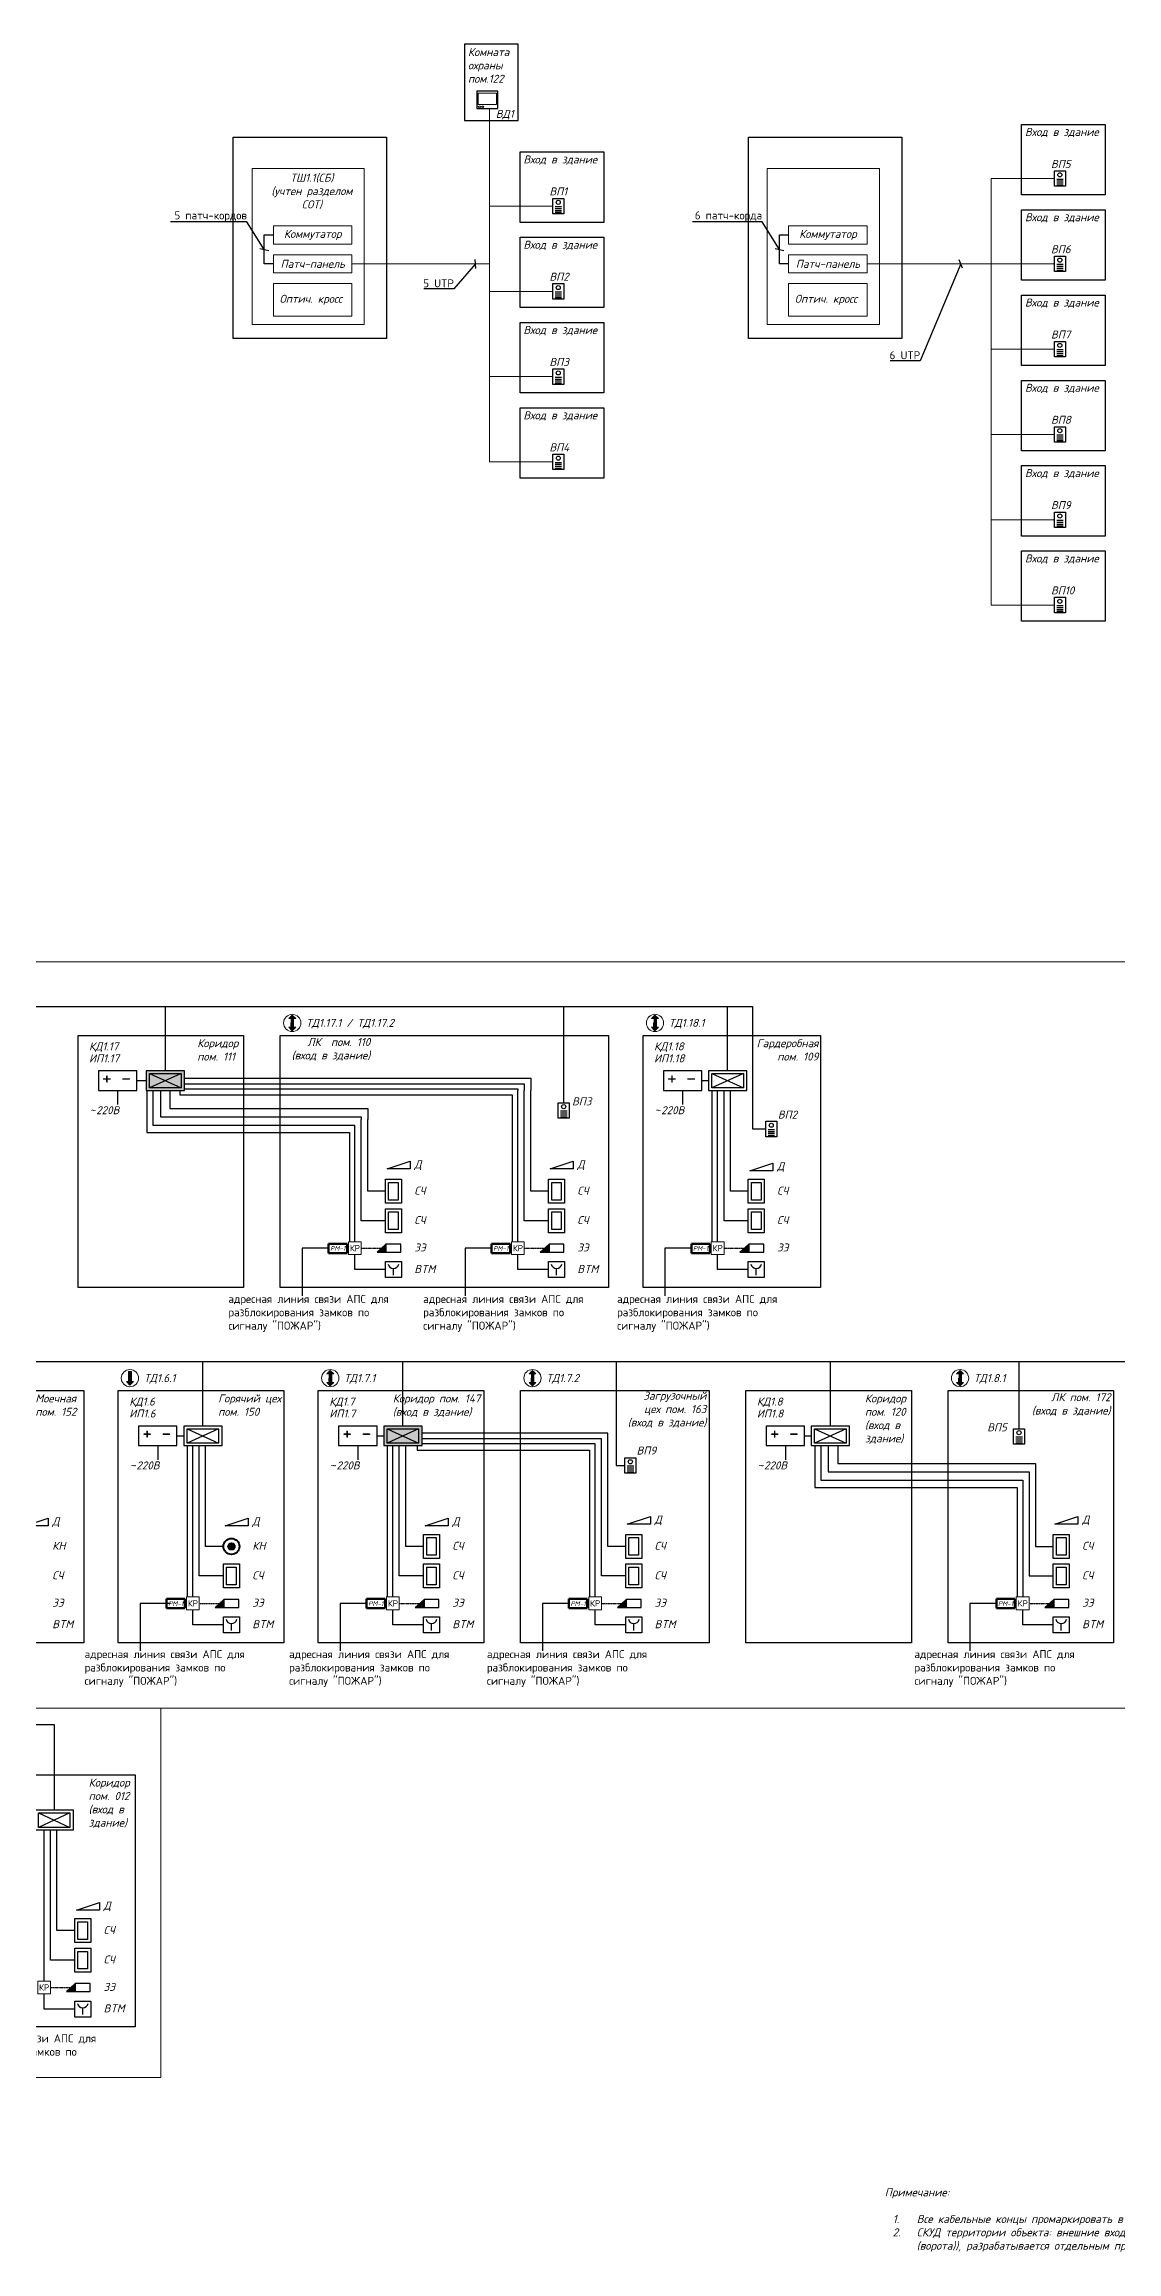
# Model space of a CAD drawing. Header units: millimetres. Extents: x -227263 to 66247, y -328592 to 378394.
# Drawn here: x -162712 to -129189, y -328372 to -259407 of the extents above; entities that cross this region are included whole.
import ezdxf
from ezdxf import colors
from ezdxf.entities.mleader import LeaderData, LeaderLine
from ezdxf.enums import TextEntityAlignment as Align
from ezdxf.math import Vec2, Vec3

# ---------------------------------------------------------------- set-up
doc = ezdxf.new("R2010")
doc.units = ezdxf.units.MM
doc.header["$LTSCALE"] = 0.5
doc.set_wipeout_variables(frame=1)
doc.linetypes.add('DASHED2', pattern=[9.525, 6.35, -3.175])
doc.layers.get('0').update_dxf_attribs({"lineweight": 18})
for name, color, linetype, lineweight in [('002_СКУД', 7, 'Continuous', 40), ('1-ПС RS-485', 6, 'Continuous', 30), ('_0', 7, 'Continuous', 18), ('_СС_ТФ', 174, 'Continuous', 30), ('АО Блоки управления', 1, 'Continuous', 50), ('АПС извещ', 1, 'Continuous', 30), ('СС_СКУД_кабель', 7, 'Continuous', 30), ('СС_СКУД_оборудование', 7, 'Continuous', 25), ('Текст', 2, 'Continuous', 0), ('Часофикация', 250, 'Continuous', 20)]:
    doc.layers.add(name, color=color, linetype=linetype, lineweight=lineweight)
for name, color, linetype in [('003_ОС', 170, 'Continuous'), ('1', 7, 'Continuous'), ('Датчики охр.', 5, 'Continuous')]:
    doc.layers.add(name, color=color, linetype=linetype)
doc.styles.add('DEN', font='', dxfattribs={"height": 300})
doc.styles.add('ICOCPEUR', font='')
doc.styles.add('ISOCPEUR', font='isocpeui.ttf', dxfattribs={"height": 2.5})
doc.styles.get('DEN').set_extended_font_data('ISOCPEUR')
doc.styles.get('ICOCPEUR').set_extended_font_data('ISOCPEUR')

# ---------------------------------------------------------------- blocks, each defined once
blk = doc.blocks.new('*U275')
at = {"layer": '_СС_ТФ', "color": 3, "lineweight": 30}
for p, q in [((-102, -14), (101, -14)), ((-102, -74), (101, -74)), ((-102, -136), (101, -136)), ((-102, -194), (101, -194))]:
    blk.add_line(p, q, dxfattribs=at)
blk.add_lwpolyline([(-171, 241), (171, 241), (171, -241), (-171, -241)], close=True, dxfattribs=at)
blk.add_circle((-3, 117), 64.3, dxfattribs=at)
blk = doc.blocks.new('_Oblique')
at = {"color": 0, "linetype": 'ByBlock', "lineweight": -2}
blk.add_line((-0.5, -0.5), (0.5, 0.5), dxfattribs=at)
blk = doc.blocks.new('A$C250d0772')
at = {"color": 3}
for p, q in [((0, 549), (659, 549)), ((0, 0), (0, 549)), ((659, 0), (0, 0)), ((659, 549), (659, 0))]:
    blk.add_line(p, q, dxfattribs=at)
at = {"color": 3, "lineweight": 15}
for p, q in [((549, 78), (586, 78)), ((549, 23), (586, 23))]:
    blk.add_line(p, q, dxfattribs=at)
blk.add_lwpolyline([(42, 480), (617, 480), (617, 127), (42, 127)], close=True, dxfattribs=at)
blk.add_circle((472, 51), 29.3, dxfattribs=at)
for centre, start, end in [((549, 51), 90, 270), ((586, 51), 270, 90)]:
    blk.add_arc(centre, 27.5, start, end, dxfattribs=at)
blk = doc.blocks.new('A$C5594c400')
at = {"layer": '002_СКУД', "color": 7, "lineweight": 30}
blk.add_lwpolyline([(0, 0), (720, 240), (720, 0), (0, 0)], dxfattribs=at)
blk = doc.blocks.new('A$C9ab982bb')
at = {"layer": 'АПС извещ', "color": 1, "lineweight": 30, "ltscale": 100}
blk.add_lwpolyline([(320, 0), (320, 631), (0, 631), (0, 0)], close=True, dxfattribs=at)
at = {"layer": '1', "color": 7, "lineweight": 20, "style": 'DEN'}
blk.add_text('+ -', height=240, rotation=270, dxfattribs=at).set_placement((92, 573))
blk = doc.blocks.new('A$Cff5e0414')
at = {"color": 0, "linetype": 'Continuous', "lineweight": -2}
blk.add_wipeout([(0, 400), (400, 400), (400, 0), (0, 0)], dxfattribs=at).dxf.layer = '002_СКУД'
at = {"layer": '002_СКУД', "color": 0, "linetype": 'Continuous', "lineweight": -2}
blk.add_lwpolyline([(0, 400), (400, 400), (400, 0), (0, 0)], close=True, dxfattribs=at)
blk.add_lwpolyline([(200, 60), (200, 230)], dxfattribs=at)
blk.add_arc((200, 367), 137, 191.269, 348.731, dxfattribs=at)
blk = doc.blocks.new('A$C02b998a6')
at = {"color": 0, "linetype": 'Continuous', "lineweight": 15}
blk.add_wipeout([(0, 400), (400, 400), (400, 0), (0, 0)], dxfattribs=at).dxf.layer = '002_СКУД'
at = {"layer": '002_СКУД', "color": 0, "linetype": 'Continuous', "lineweight": 15}
blk.add_lwpolyline([(0, 0), (400, 0), (400, 400), (0, 400)], close=True, dxfattribs=at)
at = {"layer": '002_СКУД', "color": 0, "linetype": 'Continuous', "lineweight": 15, "style": 'DEN'}
blk.add_text('КР', height=200, dxfattribs=at).set_placement((200, 200), align=Align.MIDDLE_CENTER)
blk = doc.blocks.new('A$C876f5cd0')
at = {"layer": '002_СКУД', "lineweight": 30}
h = blk.add_hatch(color=256, dxfattribs=at)
h.dxf.hatch_style = 1
h.paths.add_polyline_path([(468, 0), (744, 0), (468, 250)])
for points in [[(0, 250), (468, 250), (744, 0), (0, 0), (0, 250)], [(468, 250), (468, 0)]]:
    blk.add_lwpolyline(points, dxfattribs=at)
blk = doc.blocks.new('A$C49419f92')
at = {"color": 0, "linetype": 'Continuous', "lineweight": -2}
blk.add_wipeout([(0, 600), (400, 600), (400, 0), (0, 0)], dxfattribs=at).dxf.layer = '002_СКУД'
at = {"layer": '002_СКУД', "color": 0, "linetype": 'Continuous', "lineweight": -2}
for points in [[(0, 600), (400, 600), (400, 0), (0, 0)], [(80, 520), (320, 520), (320, 80), (80, 80)]]:
    blk.add_lwpolyline(points, close=True, dxfattribs=at)
blk = doc.blocks.new('РМ-1')
blk.add_wipeout([(-500, 250), (500, 250), (500, -250), (-500, -250)]).dxf.layer = 'АО Блоки управления'
at = {"layer": 'АО Блоки управления'}
for p, q in [((-500, -250), (-500, 250)), ((-500, 250), (500, 250)), ((500, 250), (500, -250)), ((500, -250), (-500, -250))]:
    blk.add_line(p, q, dxfattribs=at)
at = {"layer": 'АО Блоки управления', "color": 7, "ltscale": 100, "style": 'ISOCPEUR'}
blk.add_text('РМ-1', height=250, dxfattribs=at).set_placement((0, 0), align=Align.MIDDLE)
blk = doc.blocks.new('Кнопка выхода')
at = {"layer": '002_СКУД'}
h = blk.add_hatch(color=256, dxfattribs=at)
h.dxf.hatch_style = 1
h.paths.add_polyline_path([(-100, 0, 1), (100, 0, 1)])
for radius in [250, 100]:
    blk.add_circle((0, 0), radius, dxfattribs=at)
blk = doc.blocks.new('точка доступа')
at = {"lineweight": 20}
h = blk.add_hatch(color=0, dxfattribs=at)
h.dxf.hatch_style = 1
h.paths.add_polyline_path([(-64, 154), (-64, -293), (64, -293), (64, 154), (154, 154), (0, 310), (-154, 154)])
at = {"color": 0, "lineweight": 20}
for p, q in [((-154, 154), (0, 310)), ((-64, 154), (-154, 154)), ((-64, -293), (-64, 154)), ((154, 154), (0, 310)), ((64, -293), (64, 154)), ((64, 154), (154, 154)), ((-64, -293), (64, -293))]:
    blk.add_line(p, q, dxfattribs=at)
blk.add_circle((0, 0), 385, dxfattribs=at)
blk = doc.blocks.new('контр')
at = {"layer": 'АПС извещ', "color": 5, "lineweight": 30, "ltscale": 100}
blk.add_lwpolyline([(316, 162), (-314, 162), (-314, -158), (316, -158)], close=True, dxfattribs=at)
at = {"layer": 'Датчики охр.', "color": 5, "lineweight": 30}
for p, q in [((-259, 118), (259, -118)), ((259, 118), (-259, -118))]:
    blk.add_line(p, q, dxfattribs=at)
blk.add_lwpolyline([(-259, 118), (259, 118), (259, -118), (-259, -118)], close=True, dxfattribs=at)
blk = doc.blocks.new('A$C40bc01a5')
at = {"layer": '_0', "true_color": 0xffffff, "transparency": 33554610}
h = blk.add_hatch(color=7, dxfattribs=at)
h.dxf.hatch_style = 1
h.paths.add_polyline_path([(602, 309), (-598, 309), (-598, -300), (602, -300)])
at = {"layer": 'АПС извещ', "color": 82, "lineweight": 30, "ltscale": 100}
blk.add_lwpolyline([(602, 309), (-598, 309), (-598, -300), (602, -300)], close=True, dxfattribs=at)
at = {"layer": 'Датчики охр.', "color": 82, "lineweight": 30}
for p, q in [((-494, 225), (494, -225)), ((494, 225), (-494, -225))]:
    blk.add_line(p, q, dxfattribs=at)
blk.add_lwpolyline([(-494, 225), (494, 225), (494, -225), (-494, -225)], close=True, dxfattribs=at)
blk = doc.blocks.new('A$Ca14e5f01')
at = {"lineweight": 20}
h = blk.add_hatch(color=0, dxfattribs=at)
h.dxf.hatch_style = 1
h.paths.add_polyline_path([(315, 405), (378, 405), (270, 514), (162, 405), (225, 405), (225, 270), (315, 270)])
h = blk.add_hatch(color=0, dxfattribs=at)
h.dxf.hatch_style = 1
h.paths.add_polyline_path([(315, 134), (315, 270), (225, 270), (225, 134), (162, 134), (270, 25), (378, 134)])
at = {"color": 0, "lineweight": 20}
for p, q in [((162, 405), (270, 514)), ((225, 405), (162, 405)), ((225, 134), (162, 134)), ((162, 134), (270, 25)), ((225, 270), (225, 134)), ((315, 270), (225, 270)), ((315, 270), (225, 270)), ((378, 405), (270, 514)), ((378, 134), (270, 25)), ((315, 270), (315, 405)), ((315, 405), (378, 405)), ((315, 270), (315, 134)), ((315, 134), (378, 134))]:
    blk.add_line(p, q, dxfattribs=at)
blk.add_circle((270, 270), 270, dxfattribs=at)

msp = doc.modelspace()

# ---------------------------------------------------------------- linework, layer by layer
for p, q in [((-115790.6, -288069.5), (-220672.3, -288069.5)), ((-115790.6, -311384.7), (-220672.3, -311384.7)), ((-220672.3, -322928), (-159060, -322928))]:
    msp.add_line(p, q)
msp.add_lwpolyline([(-159060, -311384.7), (-159060, -322928)])
at = {"layer": '003_ОС', "color": 1, "ltscale": 70}
for points in [[(-160417.3, -292089.2), (-160417.3, -292533)], [(-142760.6, -292089.2), (-142760.6, -292533)], [(-159160.2, -303184.7), (-159160.2, -303628.5)], [(-152908.6, -303184.7), (-152908.6, -303628.5)], [(-139547.9, -303184.7), (-139547.9, -303628.5)]]:
    msp.add_lwpolyline(points, dxfattribs=at)
at = {"layer": '1-ПС RS-485', "color": 1, "linetype": 'DASHED2', "lineweight": 30}
for points in [[(-152801.2, -297018.4), (-152167.7, -297018.4)], [(-147706.4, -297018.4), (-147072.9, -297018.4)], [(-141464.8, -297018.4), (-140831.3, -297018.4)], [(-157864.4, -308114), (-157230.9, -308114)], [(-151612.7, -308114), (-150979.3, -308114)], [(-145292.5, -308114), (-144659, -308114)], [(-131931.8, -308114), (-131298.3, -308114)], [(-162511, -320115.9), (-161877.6, -320115.9)]]:
    msp.add_lwpolyline(points, dxfattribs=at)
at = {"layer": 'СС_СКУД_кабель', "color": 6, "lineweight": 25}
for points in [[(-213237.9, -294766.7), (-211297.6, -294766.7), (-211297.6, -289466.3), (-140577.7, -289466.3), (-140577.7, -293295.6), (-140157.6, -293295.6)], [(-158921.4, -291484.7), (-158921.4, -289470.5)], [(-146472.9, -292476), (-146472.9, -289470.5)], [(-141352.1, -291480.6), (-141352.1, -289466.3)], [(-158321.4, -291704.2), (-147506.4, -291704.2), (-147506.4, -292089.2)], [(-159076.8, -292089.2), (-159076.8, -292913.5), (-152801.2, -292913.5), (-152801.2, -292994.5)], [(-158782.8, -292089.2), (-158782.8, -292653.1), (-152601.2, -292653.1), (-152601.2, -292994.5)], [(-158321.4, -291883.2), (-147706.4, -291883.2), (-147706.4, -292089.2)], [(-146950.9, -296163.3), (-147706.4, -296163.3), (-147706.4, -292089.2)], [(-140709.3, -296163.3), (-141464.8, -296163.3), (-141464.8, -292089.2)], [(-140709.4, -295241.3), (-141264.8, -295241.3), (-141264.8, -292089.2)], [(-152045.7, -296163.3), (-152801.2, -296163.3), (-152801.2, -292994.5)], [(-213237.9, -305862.3), (-211297.6, -305862.3), (-211297.6, -300561.9), (-119154.3, -300561.9), (-119154.3, -302576.1)], [(-157751.7, -302576.1), (-157751.7, -300561.9)], [(-151500, -302580.3), (-151500, -300566.1)], [(-144836.9, -300561.9), (-144836.9, -303808.5), (-144560.4, -303808.5)], [(-138139.3, -302576.1), (-138139.3, -300561.9)], [(-132243.4, -302659.7), (-132243.4, -300561.9)], [(-157108.9, -307258.9), (-157864.4, -307258.9), (-157864.4, -303184.7)], [(-150857.2, -307258.9), (-151612.7, -307258.9), (-151612.7, -303184.7)], [(-150857.3, -306336.9), (-151412.7, -306336.9), (-151412.7, -303184.7)], [(-211297.6, -305862.3), (-211297.6, -311898.6), (-162398.4, -311898.6), (-162398.4, -314578)], [(-161755.5, -319260.8), (-162511, -319260.8), (-162511, -315186.6)], [(-161755.6, -318338.8), (-162311, -318338.8), (-162311, -315186.6)]]:
    msp.add_lwpolyline(points, dxfattribs=at)
at = {"layer": 'СС_СКУД_кабель', "color": 1, "lineweight": 25}
for points in [[(-159817.3, -291784.9), (-159521.4, -291784.9)], [(-142160.6, -291784.9), (-141952.1, -291784.9)], [(-158560.2, -302880.4), (-158351.7, -302880.4)], [(-152308.6, -302880.4), (-152100.1, -302880.4)], [(-138947.9, -302880.4), (-138739.3, -302880.4)]]:
    msp.add_lwpolyline(points, dxfattribs=at)
at = {"layer": 'СС_СКУД_кабель', "color": 30, "lineweight": 25}
for points in [[(-159310, -292089.2), (-159310, -293175.8), (-153001.2, -293175.8)], [(-158321.4, -292037.3), (-147906.4, -292037.3), (-147906.4, -292089.2)], [(-147906.4, -296818.4), (-147906.4, -292089.2)], [(-141664.8, -296818.4), (-141664.8, -292089.2)], [(-153001.2, -296818.4), (-153001.2, -293175.8)], [(-152045.7, -297690.3), (-153001.2, -297690.3), (-153001.2, -297218.4)], [(-146950.9, -297690.3), (-147906.4, -297690.3), (-147906.4, -297218.4)], [(-140709.3, -297690.3), (-141664.8, -297690.3), (-141664.8, -297218.4)], [(-158064.4, -307914), (-158064.4, -303184.7)], [(-157109, -306336.9), (-157664.4, -306336.9), (-157664.4, -303184.7)], [(-151812.7, -307914), (-151812.7, -303184.7)], [(-157108.9, -308785.9), (-158064.4, -308785.9), (-158064.4, -308314)], [(-150857.2, -308785.9), (-151812.7, -308785.9), (-151812.7, -308314)], [(-144537, -308785.9), (-145492.5, -308785.9), (-145492.5, -308314)], [(-131176.2, -308785.9), (-132131.8, -308785.9), (-132131.8, -308314)], [(-162711, -319915.9), (-162711, -315186.6)], [(-161755.5, -320787.8), (-162711, -320787.8), (-162711, -320315.9)]]:
    msp.add_lwpolyline(points, dxfattribs=at)
at = {"layer": 'СС_СКУД_кабель', "color": 6, "lineweight": 25, "ltscale": 0.5}
for points in [[(-146951, -295241.3), (-147506.4, -295241.3), (-147506.4, -292089.2)], [(-152045.8, -295241.3), (-152601.2, -295241.3), (-152601.2, -292994.5)]]:
    msp.add_lwpolyline(points, dxfattribs=at)
at = {"layer": 'СС_СКУД_кабель', "color": 2, "lineweight": 25}
for points in [[(-153701.2, -297018.4), (-154650.4, -297018.4), (-154650.4, -298505.4)], [(-148606.4, -297018.4), (-149555.7, -297018.4), (-149555.7, -298505.4)], [(-142364.8, -297018.4), (-143314, -297018.4), (-143314, -298505.4)], [(-142364.8, -297018.4), (-143314, -297018.4), (-143314, -298505.4)], [(-152512.7, -308114), (-153462, -308114), (-153462, -309601)], [(-146192.5, -308114), (-147141.7, -308114), (-147141.7, -309601)], [(-132831.8, -308114), (-133781, -308114), (-133781, -309601)]]:
    msp.add_lwpolyline(points, dxfattribs=at)
at = {"layer": 'СС_СКУД_кабель', "color": 5, "lineweight": 25}
msp.add_lwpolyline([(-151055.4, -303180.5), (-151055.4, -303329.1), (-145673.6, -303329.1), (-145673.6, -307914)], dxfattribs=at)
at = {"layer": 'СС_СКУД_оборудование', "color": 7, "lineweight": 25}
for points in [[(-147898.5, -259407.3), (-149573.4, -259407.3), (-149573.4, -261790), (-147898.5, -261790)], [(-132166.1, -261916.4), (-129550.8, -261916.4), (-129550.8, -264114.8), (-132166.1, -264114.8)], [(-156802.2, -262317.9), (-152009.8, -262317.9), (-152009.8, -268603.2), (-156802.2, -268603.2)], [(-140700.5, -262317.9), (-135908.2, -262317.9), (-135908.2, -268603.2), (-140700.5, -268603.2)], [(-147840.8, -262775.2), (-145225.5, -262775.2), (-145225.5, -264973.5), (-147840.8, -264973.5)], [(-132166.1, -264580.9), (-129550.8, -264580.9), (-129550.8, -266779.2), (-132166.1, -266779.2)], [(-147840.8, -265439.6), (-145225.5, -265439.6), (-145225.5, -267638), (-147840.8, -267638)], [(-132166.1, -267245.3), (-129550.8, -267245.3), (-129550.8, -269443.7), (-132166.1, -269443.7)], [(-147840.8, -268104.1), (-145225.5, -268104.1), (-145225.5, -270302.4), (-147840.8, -270302.4)], [(-132166.1, -269909.8), (-129550.8, -269909.8), (-129550.8, -272108.1), (-132166.1, -272108.1)], [(-147840.8, -270768.5), (-145225.5, -270768.5), (-145225.5, -272966.9), (-147840.8, -272966.9)], [(-132166.1, -272574.2), (-129550.8, -272574.2), (-129550.8, -274772.5), (-132166.1, -274772.5)], [(-132166.1, -275238.6), (-129550.8, -275238.6), (-129550.8, -277437), (-132166.1, -277437)], [(-161652.2, -290374.1), (-156479.7, -290374.1), (-156479.7, -298248.1), (-161652.2, -298248.1)], [(-155332, -290374.1), (-145074.8, -290374.1), (-145074.8, -298248.1), (-155332, -298248.1)], [(-143995.6, -290374.1), (-138450.2, -290374.1), (-138450.2, -298248.1), (-143995.6, -298248.1)], [(-166646.8, -301469.6), (-161474.4, -301469.6), (-161474.4, -309343.7), (-166646.8, -309343.7)], [(-160395.2, -301469.6), (-155222.7, -301469.6), (-155222.7, -309343.7), (-160395.2, -309343.7)], [(-154143.5, -301469.6), (-148971, -301469.6), (-148971, -309343.7), (-154143.5, -309343.7)], [(-147823.3, -301469.6), (-141927.6, -301469.6), (-141927.6, -309343.7), (-147823.3, -309343.7)], [(-140782.8, -301469.6), (-135610.3, -301469.6), (-135610.3, -309343.7), (-140782.8, -309343.7)], [(-134462.5, -301469.6), (-129290.1, -301469.6), (-129290.1, -309343.7), (-134462.5, -309343.7)], [(-165041.8, -313471.5), (-159869.3, -313471.5), (-159869.3, -321345.6), (-165041.8, -321345.6)]]:
    msp.add_lwpolyline(points, close=True, dxfattribs=at)
at = {"layer": 'СС_СКУД_оборудование', "color": 6, "lineweight": 20}
for points in [[(-146813.5, -272458.3), (-148792.2, -272458.3), (-148792.2, -261421.2)], [(-133117.5, -263606.2), (-131138.8, -263606.2)], [(-133117.5, -268935.1), (-133117.5, -263606.2)], [(-148792.2, -264465), (-146813.5, -264465)], [(-153093, -266270.7), (-148792.2, -266270.7)], [(-136991.3, -266270.7), (-131138.8, -266270.7)], [(-148792.2, -267129.4), (-146813.5, -267129.4)], [(-131138.8, -268935.1), (-133117.5, -268935.1)], [(-131138.8, -276928.4), (-133117.5, -276928.4), (-133117.5, -268935.1)], [(-146813.5, -269793.8), (-148792.2, -269793.8)], [(-131138.8, -271599.5), (-133117.5, -271599.5)], [(-131138.8, -274264), (-133117.5, -274264)]]:
    msp.add_lwpolyline(points, dxfattribs=at)
at = {"layer": 'СС_СКУД_оборудование', "color": 3, "lineweight": 20}
for points in [[(-156214, -263291.1), (-152712.8, -263291.1), (-152712.8, -268161.2), (-156214, -268161.2)], [(-140112.4, -263291.1), (-136611.1, -263291.1), (-136611.1, -268161.2), (-140112.4, -268161.2)]]:
    msp.add_lwpolyline(points, close=True, dxfattribs=at)
at = {"layer": 'СС_СКУД_оборудование', "color": 0}
for points in [[(-155547.7, -266270.7), (-155832.1, -266270.7), (-155832.1, -265368.8), (-155547.7, -265368.8)], [(-139446.1, -266270.7), (-139730.5, -266270.7), (-139730.5, -265368.8), (-139446.1, -265368.8)]]:
    msp.add_lwpolyline(points, dxfattribs=at)
at = {"layer": 'СС_СКУД_оборудование', "color": 0, "lineweight": 20}
for points in [[(-155547.7, -265083.7), (-153093, -265083.7), (-153093, -265654), (-155547.7, -265654)], [(-139446.1, -265083.7), (-136991.3, -265083.7), (-136991.3, -265654), (-139446.1, -265654)], [(-155547.7, -265985.5), (-153093, -265985.5), (-153093, -266555.8), (-155547.7, -266555.8)], [(-139446.1, -265985.5), (-136991.3, -265985.5), (-136991.3, -266555.8), (-139446.1, -266555.8)], [(-155547.7, -266887.3), (-153093, -266887.3), (-153093, -267903.3), (-155547.7, -267903.3)], [(-139446.1, -266887.3), (-136991.3, -266887.3), (-136991.3, -267903.3), (-139446.1, -267903.3)]]:
    msp.add_lwpolyline(points, close=True, dxfattribs=at)

# ---------------------------------------------------------------- block references
at = {"layer": 'СС_СКУД_кабель', "color": 6}
for p in [(-158923.3, -291789.5), (-151501.9, -302885.1)]:
    msp.add_blockref('A$C40bc01a5', p, dxfattribs=at)
at = {"layer": 'СС_СКУД_оборудование', "color": 0, "lineweight": 30, "xscale": -1}
msp.add_blockref('A$C250d0772', (-148532.4, -261421.2), dxfattribs=at)
at = {"layer": 'СС_СКУД_оборудование', "color": 0, "lineweight": 30}
for p in [(-130967.8, -263606.2), (-146642.5, -264465), (-130967.8, -266270.7), (-146642.5, -267129.4), (-130967.8, -268935.1), (-146642.5, -269793.8), (-130967.8, -271599.5), (-146642.5, -272458.3), (-130967.8, -274264), (-130967.8, -276928.4), (-146472.9, -292717.1), (-139986.6, -293295.6), (-132243.4, -302900.8), (-144389.5, -303808.5)]:
    msp.add_blockref('*U275', p, dxfattribs=at)
at = {"layer": 'СС_СКУД_оборудование', "color": 6, "lineweight": 30}
for p in [(-155229.5, -290254), (-143893.1, -290254), (-154041, -301349.5), (-147720.8, -301349.5), (-134360.1, -301349.5)]:
    msp.add_blockref('A$Ca14e5f01', p, dxfattribs=at)
at = {"layer": 'СС_СКУД_оборудование', "color": 30, "true_color": 0xf26722, "xscale": 1.901923592522341, "yscale": 1.901923592522341, "zscale": 1.901923592522341, "rotation": 90}
for p in [(-159817.3, -292089.2), (-142160.6, -292089.2), (-158560.2, -303184.7), (-152308.6, -303184.7), (-138947.9, -303184.7)]:
    msp.add_blockref('A$C9ab982bb', p, dxfattribs=at)
at = {"layer": 'СС_СКУД_оборудование', "color": 1, "lineweight": 30, "xscale": 1.901923592522341, "yscale": 1.901923592522341, "zscale": 1.901923592522341}
for p in [(-141354, -291789.5), (-157753.6, -302885.1), (-138141.2, -302885.1), (-162400.2, -314887)]:
    msp.add_blockref('контр', p, dxfattribs=at)
at = {"layer": 'СС_СКУД_оборудование', "color": 7, "lineweight": 30}
for p in [(-151995.7, -294542.7), (-146900.9, -294542.7), (-140659.3, -294598.4), (-163310.5, -305694), (-157058.9, -305694), (-150807.2, -305694), (-144487, -305638.2), (-131126.2, -305638.2), (-161705.5, -317695.9)]:
    msp.add_blockref('A$C5594c400', p, dxfattribs=at)
at = {"layer": 'СС_СКУД_оборудование', "color": 5, "xscale": 0.7, "yscale": 0.7, "zscale": 0.7, "rotation": 180}
msp.add_blockref('точка доступа', (-160030.7, -301079.8), dxfattribs=at)

# ---------------------------------------------------------------- texts
at = {"layer": '002_СКУД', "color": 7, "lineweight": 30, "char_height": 250}
for s, insert, width, attachment_point, style in [('Комната\\Pохраны\\Pпом.122', (-149467.5, -259529.2), 2590.21, 1, 'ISOCPEUR'), ('Вход в здание', (-132060.2, -262024.7), 2590.21, 1, 'ISOCPEUR'), ('Вход в здание', (-147734.9, -262883.5), 2590.21, 1, 'ISOCPEUR'), ('Вход в здание', (-132060.2, -264689.1), 2590.21, 1, 'ISOCPEUR'), ('Вход в здание', (-147734.9, -265547.9), 2590.21, 1, 'ISOCPEUR'), ('Вход в здание', (-132060.2, -267353.6), 2590.21, 1, 'ISOCPEUR'), ('Вход в здание', (-147734.9, -268212.3), 2590.21, 1, 'ISOCPEUR'), ('Вход в здание', (-132060.2, -270018), 2590.21, 1, 'ISOCPEUR'), ('Вход в здание', (-147734.9, -270876.8), 2590.21, 1, 'ISOCPEUR'), ('Вход в здание', (-132060.2, -272682.5), 2590.21, 1, 'ISOCPEUR'), ('Вход в здание', (-132060.2, -275346.9), 2590.21, 1, 'ISOCPEUR'), ('Коридор\\Pпом. 111', (-157927.6, -290492), 2280.038, 1, 'ISOCPEUR'), ('ЛК  пом. 110\\P(вход в здание)', (-152520.2, -290807.4), 3443.88, 6, 'ISOCPEUR'), ('\\pxqr;Гардеробная\\Pпом. 109', (-140794.1, -290492), 2280.038, 1, 'ISOCPEUR'), ('{\\C256;адресная линия связи АПС для разблокирования замков по сигналу "ПОЖАР")}', (-156954.4, -298481.1), 5266.706, 1, 'DEN'), ('{\\C256;адресная линия связи АПС для разблокирования замков по сигналу "ПОЖАР")}', (-150866.1, -298481.1), 5266.706, 1, 'DEN'), ('{\\C256;адресная линия связи АПС для разблокирования замков по сигналу "ПОЖАР")}', (-144807.1, -298481.1), 5266.706, 1, 'DEN'), ('Моечная\\Pпом. 152', (-162985.8, -301587.5), 2280.038, 1, 'ISOCPEUR'), ('Горячий цех\\Pпом. 150', (-157274.4, -301587.5), 2280.038, 1, 'ISOCPEUR'), ('Коридор пом. 147\\P(вход в здание)', (-151816.6, -301587.5), 4955.922, 1, 'ISOCPEUR'), ('Загрузочный \\Pцех пом. 163\\P(вход в здание)', (-142016.3, -302065.4), 3443.88, 6, 'ISOCPEUR'), ('Коридор\\Pпом. 120\\P(вход в\\Pздание)', (-137062.1, -301587.5), 2280.038, 1, 'ISOCPEUR'), ('ЛК пом. 172\\P(вход в здание)', (-129387.2, -301902.9), 3443.88, 6, 'ISOCPEUR'), ('{\\C256;адресная линия связи АПС для разблокирования замков по сигналу "ПОЖАР")}', (-161448.3, -309576.6), 5266.706, 1, 'DEN'), ('{\\C256;адресная линия связи АПС для разблокирования замков по сигналу "ПОЖАР")}', (-155058.5, -309576.6), 5266.706, 1, 'DEN'), ('{\\C256;адресная линия связи АПС для разблокирования замков по сигналу "ПОЖАР")}', (-148876.4, -309576.6), 5266.706, 1, 'DEN'), ('{\\C256;адресная линия связи АПС для разблокирования замков по сигналу "ПОЖАР")}', (-135515.6, -309576.6), 5266.706, 1, 'DEN'), ('Коридор\\Pпом. 012\\P(вход в\\Pздание)', (-161321.2, -313589.4), 2280.038, 1, 'ISOCPEUR'), ('{\\C256;адресная линия связи АПС для разблокирования замков по сигналу "ПОЖАР")}', (-166094.9, -321578.5), 5266.706, 1, 'DEN')]:
    msp.add_mtext(s, dxfattribs=dict(at, insert=insert, width=width, attachment_point=attachment_point, style=style))
at = {"layer": 'СС_СКУД_оборудование', "char_height": 250, "style": 'ISOCPEUR'}
for s, insert, width, attachment_point in [('ТШ1.1(СБ)\\P(учтен разделом \\PСОТ)', (-154344.4, -264008.3), 4078.758, 5), ('\\pxi-3,l4,sm1,t4;Примечание:\\P\\P\\pl5,t5;1.^IВсе кабельные концы промаркировать в соответствии с типами подключаемых устройств.\\P2.^IСКУД территории объекта: внешние входные зоны (входная группа (калитки), въездная группа (ворота)), разрабатывается отдельным проектом на благоустройство территории.', (-136692.3, -326387.2), 17132.656, 1)]:
    msp.add_mtext(s, dxfattribs=dict(at, insert=insert, width=width, attachment_point=attachment_point))
at = {"layer": 'Текст', "color": 7, "lineweight": 20, "style": 'ISOCPEUR'}
for s, p in [('ВД1', (-148597.8, -261709.6)), ('ВП5', (-131246.8, -263274.5)), ('ВП1', (-146921.5, -264133.2)), ('ВП6', (-131246.8, -265938.9)), ('ВП2', (-146921.5, -266797.7)), ('ВП7', (-131246.8, -268603.3)), ('ВП3', (-146921.5, -269462.1)), ('ВП8', (-131246.8, -271267.8)), ('ВП4', (-146921.5, -272126.5)), ('ВП9', (-131246.8, -273932.2)), ('ВП10', (-131246.8, -276596.7)), ('ТД1.17.1 / ТД1.17.2', (-154526.5, -290105.7)), ('ТД1.18.1', (-143190.1, -290105.7)), ('ИП1.17', (-161308.7, -291213.9)), ('КД1.17', (-161308.7, -290839.9)), ('ИП1.18', (-143652, -291213.9)), ('КД1.18', (-143652, -290839.9)), ('ВП3', (-146214.6, -292557.3)), ('ВП2', (-139783.2, -292971.7)), ('Д', (-151143.1, -294527)), ('Д', (-146048.3, -294527)), ('Д', (-139806.7, -294582.8)), ('СЧ', (-151143.1, -295345.7)), ('СЧ', (-146048.3, -295345.7)), ('СЧ', (-139806.7, -295345.7)), ('СЧ', (-151143.1, -296267.7)), ('СЧ', (-146048.3, -296267.7)), ('СЧ', (-139806.7, -296267.7)), ('ЗЭ', (-151143.1, -297122.8)), ('ЗЭ', (-146048.3, -297122.8)), ('ЗЭ', (-139806.7, -297122.8)), ('BTM', (-151143.1, -297794.7)), ('BTM', (-146048.3, -297794.7)), ('ТД1.6.1', (-159589.7, -301201.3)), ('ТД1.7.1', (-153338, -301201.3)), ('ТД1.7.2', (-147017.8, -301201.3)), ('ТД1.8.1', (-133657.1, -301201.3)), ('ИП1.6', (-160051.6, -302309.4)), ('КД1.6', (-160051.6, -301935.4)), ('ИП1.7', (-153800, -302309.4)), ('КД1.7', (-153800, -301935.4)), ('ИП1.8', (-140439.2, -302309.4)), ('КД1.8', (-140439.2, -301935.4)), ('ВП5', (-133240.4, -302740.9)), ('ВП9', (-144197.3, -303465.5)), ('Д', (-162458, -305678.4)), ('Д', (-156206.3, -305678.4)), ('Д', (-149954.6, -305678.4)), ('Д', (-143634.4, -305622.6)), ('Д', (-130273.7, -305622.6)), ('КН', (-162458, -306441.2)), ('КН', (-156206.3, -306441.2)), ('СЧ', (-149954.6, -306441.2)), ('СЧ', (-143634.4, -306441.2)), ('СЧ', (-130273.7, -306441.2)), ('СЧ', (-162458, -307363.2)), ('СЧ', (-156206.3, -307363.2)), ('СЧ', (-149954.6, -307363.2)), ('СЧ', (-143634.4, -307363.2)), ('СЧ', (-130273.7, -307363.2)), ('ЗЭ', (-162458, -308218.3)), ('ЗЭ', (-156206.3, -308218.3)), ('ЗЭ', (-149954.6, -308218.3)), ('ЗЭ', (-143634.4, -308218.3)), ('ЗЭ', (-130273.7, -308218.3)), ('BTM', (-162458, -308890.2)), ('BTM', (-156206.3, -308890.2)), ('BTM', (-149954.6, -308890.2)), ('BTM', (-143634.4, -308890.2)), ('BTM', (-130273.7, -308890.2)), ('Д', (-160852.9, -317680.3)), ('СЧ', (-160852.9, -318443.1)), ('СЧ', (-160852.9, -319365.1)), ('ЗЭ', (-160852.9, -320220.3)), ('BTM', (-160852.9, -320892.2))]:
    msp.add_text(s, height=250, dxfattribs=at).set_placement(p)
at = {"layer": 'Текст', "color": 7, "linetype": 'Continuous', "lineweight": 30, "ltscale": 100, "char_height": 250, "width": 733.726, "attachment_point": 4, "style": 'ISOCPEUR'}
for insert in [(-161254, -292709.8), (-143597.3, -292709.8), (-159996.9, -303805.4), (-153745.3, -303805.4), (-140384.5, -303805.4)]:
    msp.add_mtext('{\\fArial Narrow|b0|i0|c204|p34;~}220В', dxfattribs=dict(at, insert=insert))
at = {"layer": 'Часофикация', "color": 0, "lineweight": 20, "char_height": 250, "width": 2454.768, "attachment_point": 5, "style": 'ISOCPEUR'}
for s, insert in [('Коммутатор', (-154320.3, -265368.8)), ('Коммутатор', (-138218.7, -265368.8)), ('Патч-панель', (-154320.3, -266270.7)), ('Патч-панель', (-138218.7, -266270.7)), ('Оптич. кросс', (-154381.9, -267395.1)), ('Оптич. кросс', (-138280.2, -267395.1))]:
    msp.add_mtext(s, dxfattribs=dict(at, insert=insert))

# ---------------------------------------------------------------- leaders
at = {"layer": 'Часофикация', "color": 0}
ml = msp.add_multileader_mtext('Standard', dxfattribs=at)
ml.set_content('5 патч-кордов', style='ICOCPEUR')
ml.set_leader_properties()
ml.set_arrow_properties(name='OBLIQUE')
ml.build(insert=Vec2(0, 0))
ml.multileader.update_dxf_attribs({"text_left_attachment_type": 6, "text_right_attachment_type": 6, "dogleg_length": 0.36, "arrow_head_size": 200})
ctx = ml.context
ctx.base_point, ctx.char_height, ctx.arrow_head_size, ctx.landing_gap_size, ctx.plane_origin = Vec3(-158774.2, -264955.7), 250, 200, 0.09, Vec3(-155832.1, -265819.8)
ctx.left_attachment, ctx.right_attachment, ctx.text_align_type = 6, 6, 2
notes = []
notes.append((ctx, [(1, (1, 1, 0), (-156372.7, -264955.7), (-1, 0), 0.36, [(0, [(-155832.1, -265819.8)], 0, [])])]))
ctx.mtext.insert, ctx.mtext.width, ctx.mtext.alignment, ctx.mtext.flow_direction = Vec3(-156373.1, -264630.7), 2643.881, 3, 5
ml = msp.add_multileader_mtext('Standard', dxfattribs=at)
ml.set_content('6 патч-корда', style='ICOCPEUR')
ml.set_leader_properties()
ml.set_arrow_properties(name='OBLIQUE')
ml.build(insert=Vec2(0, 0))
ml.multileader.update_dxf_attribs({"text_left_attachment_type": 6, "text_right_attachment_type": 6, "dogleg_length": 0.36, "arrow_head_size": 200})
ctx = ml.context
ctx.base_point, ctx.char_height, ctx.arrow_head_size, ctx.landing_gap_size, ctx.plane_origin = Vec3(-142493, -264955.7), 250, 200, 0.09, Vec3(-139730.5, -265819.8)
ctx.left_attachment, ctx.right_attachment, ctx.text_align_type = 6, 6, 2
notes.append((ctx, [(1, (1, 1, 0), (-140271, -264955.7), (-1, 0), 0.36, [(0, [(-139730.5, -265819.8)], 0, [])])]))
ctx.mtext.insert, ctx.mtext.width, ctx.mtext.alignment, ctx.mtext.flow_direction = Vec3(-140271.5, -264630.7), 2643.881, 3, 5
ml = msp.add_multileader_mtext('Standard', dxfattribs=at)
ml.set_content('5 UTP', style='ICOCPEUR')
ml.set_leader_properties()
ml.set_arrow_properties(name='OBLIQUE')
ml.build(insert=Vec2(0, 0))
ml.multileader.update_dxf_attribs({"text_left_attachment_type": 6, "text_right_attachment_type": 6, "dogleg_length": 0.36, "arrow_head_size": 200})
ctx = ml.context
ctx.base_point, ctx.char_height, ctx.arrow_head_size, ctx.landing_gap_size, ctx.plane_origin = Vec3(-150856.2, -267053.4), 250, 200, 0.09, Vec3(-148641.6, -268476.9)
ctx.left_attachment, ctx.right_attachment, ctx.text_align_type = 6, 6, 2
notes.append((ctx, [(1, (1, 1, 0), (-149905.1, -267053.4), (-1, 0), 0.36, [(0, [(-149233.9, -266270.7)], 0, [])])]))
ctx.mtext.insert, ctx.mtext.width, ctx.mtext.alignment, ctx.mtext.flow_direction = Vec3(-149905.5, -266753.4), 2643.881, 3, 5
ml = msp.add_multileader_mtext('Standard', dxfattribs=at)
ml.set_content('6 UTP', style='ICOCPEUR')
ml.set_leader_properties()
ml.set_arrow_properties(name='OBLIQUE')
ml.build(insert=Vec2(0, 0))
ml.multileader.update_dxf_attribs({"text_left_attachment_type": 6, "text_right_attachment_type": 6, "dogleg_length": 0.36, "arrow_head_size": 200})
ctx = ml.context
ctx.base_point, ctx.char_height, ctx.arrow_head_size, ctx.landing_gap_size, ctx.plane_origin = Vec3(-136271.9, -269300.6), 250, 200, 0.09, Vec3(-134069, -272025.7)
ctx.left_attachment, ctx.right_attachment, ctx.text_align_type = 6, 6, 2
notes.append((ctx, [(1, (1, 1, 0), (-135332.4, -269300.6), (-1, 0), 0.36, [(0, [(-134065, -266270.7)], 0, [])])]))
ctx.mtext.insert, ctx.mtext.width, ctx.mtext.alignment, ctx.mtext.flow_direction = Vec3(-135332.8, -269000.6), 2643.881, 3, 5
for ctx, leaders in notes:
    for number, flags, end, landing, length, lines in leaders:
        leader = LeaderData()
        leader.index, (leader.has_last_leader_line, leader.has_dogleg_vector, leader.attachment_direction) = number, flags
        leader.last_leader_point, leader.dogleg_vector, leader.dogleg_length = Vec3(end), Vec3(landing), length
        for number, points, colour, breaks in lines:
            line = LeaderLine()
            line.index, line.vertices, line.color, line.breaks = number, Vec3.list(points), colors.encode_raw_color(colour), breaks
            leader.lines.append(line)
        ctx.leaders.append(leader)

# ---------------------------------------------------------------- next in the draw order: block references
at = {"layer": 'СС_СКУД_оборудование', "color": 7, "lineweight": 30, "xscale": 1.25, "yscale": 1.25, "zscale": 1.25}
for name, p in [('A$C49419f92', (-152045.8, -295616.3)), ('A$C49419f92', (-146951, -295616.3)), ('A$C49419f92', (-140709.4, -295616.3)), ('A$Cff5e0414', (-152045.7, -297940.3)), ('A$Cff5e0414', (-146950.9, -297940.3)), ('A$Cff5e0414', (-140709.3, -297940.3)), ('A$C49419f92', (-150857.3, -306711.9)), ('A$C49419f92', (-131176.4, -306711.9)), ('A$C49419f92', (-157108.9, -307633.9)), ('A$Cff5e0414', (-157108.9, -309035.9)), ('A$Cff5e0414', (-150857.2, -309035.9)), ('A$Cff5e0414', (-144537, -309035.9)), ('A$Cff5e0414', (-131176.2, -309035.9)), ('A$C49419f92', (-161755.6, -318713.8)), ('A$Cff5e0414', (-161755.5, -321037.8))]:
    msp.add_blockref(name, p, dxfattribs=at)
at = {"layer": 'СС_СКУД_оборудование', "color": 7, "lineweight": 30}
for p in [(-153201.2, -297218.4), (-148106.4, -297218.4), (-141864.8, -297218.4), (-158264.4, -308314), (-152012.7, -308314), (-132331.8, -308314), (-162911, -320315.9)]:
    msp.add_blockref('A$C02b998a6', p, dxfattribs=at)

# ---------------------------------------------------------------- next in the draw order: linework, layer by layer
at = {"layer": 'СС_СКУД_кабель', "color": 6, "lineweight": 25, "ltscale": 0.5}
msp.add_lwpolyline([(-144537.1, -306336.9), (-145092.5, -306336.9), (-145092.5, -304090.1), (-145092.5, -302799.8), (-150900, -302799.8)], dxfattribs=at)
at = {"layer": 'СС_СКУД_кабель', "color": 6, "lineweight": 25}
msp.add_lwpolyline([(-137913.4, -303184.7), (-137913.4, -303748.7), (-131731.8, -303748.7), (-131731.8, -304090.1), (-131731.8, -306336.9), (-131176.4, -306336.9)], dxfattribs=at)

# ---------------------------------------------------------------- next in the draw order: block references
at = {"layer": 'АО Блоки управления', "xscale": 0.5758329874892737, "yscale": 0.5758329874892737, "zscale": 0.5758329874892737}
for p in [(-153535.1, -297026.2), (-148440.3, -297026.2), (-142198.6, -297026.2), (-158598.2, -308121.8), (-152346.6, -308121.8), (-132665.6, -308121.8)]:
    msp.add_blockref('РМ-1', p, dxfattribs=at)
at = {"layer": 'СС_СКУД_оборудование', "color": 7, "lineweight": 30, "xscale": 1.25, "yscale": 1.25, "zscale": 1.25}
for p in [(-152045.7, -296538.3), (-146950.9, -296538.3), (-140709.3, -296538.3), (-150857.2, -307633.9), (-131176.2, -307633.9), (-161755.5, -319635.8)]:
    msp.add_blockref('A$C49419f92', p, dxfattribs=at)
at = {"layer": 'СС_СКУД_оборудование', "color": 6, "lineweight": 30, "xscale": -1}
for p in [(-151561.4, -297143.4), (-146466.6, -297143.4), (-140225, -297143.4), (-156624.6, -308239), (-150373, -308239), (-144052.7, -308239), (-130692, -308239), (-161271.3, -320240.9)]:
    msp.add_blockref('A$C876f5cd0', p, dxfattribs=at)
at = {"layer": 'СС_СКУД_оборудование', "xscale": 1.00044096975, "yscale": 1.00044096975, "zscale": 1.00044096975}
msp.add_blockref('Кнопка выхода', (-156858.9, -306336.9), dxfattribs=at)

# ---------------------------------------------------------------- next in the draw order: linework, layer by layer
at = {"layer": 'СС_СКУД_кабель', "color": 5, "lineweight": 25}
for points in [[(-159500.1, -292085), (-159500.1, -293403.6), (-153169.9, -293403.6), (-153169.9, -296818.4)], [(-158469.3, -292085), (-158469.3, -292233.5), (-148087.6, -292233.5), (-148087.6, -296818.4)], [(-141832.3, -296818.4), (-141832.3, -292085)], [(-158227.7, -307914), (-158227.7, -303184.7)], [(-151980.3, -307914), (-151980.3, -303180.5)], [(-138630.6, -303180.5), (-138630.6, -304499.1), (-132300.5, -304499.1), (-132300.5, -307914)]]:
    msp.add_lwpolyline(points, dxfattribs=at)
at = {"layer": 'СС_СКУД_кабель', "color": 6, "lineweight": 25}
for points in [[(-144537, -307258.9), (-145292.5, -307258.9), (-145292.5, -304090.1), (-145292.5, -302978.7), (-150900, -302978.7)], [(-138207.3, -303184.7), (-138207.3, -304009), (-131931.8, -304009), (-131931.8, -304090.1), (-131931.8, -307258.9), (-131176.2, -307258.9)]]:
    msp.add_lwpolyline(points, dxfattribs=at)
at = {"layer": 'СС_СКУД_кабель', "color": 30, "lineweight": 25}
for points in [[(-145492.5, -307914), (-145492.5, -304271.3), (-145492.5, -303132.9), (-150900, -303132.9)], [(-138440.6, -303184.7), (-138440.6, -304271.3), (-132131.8, -304271.3), (-132131.8, -307914)]]:
    msp.add_lwpolyline(points, dxfattribs=at)
at = {"layer": 'СС_СКУД_кабель', "color": 2, "lineweight": 25}
msp.add_lwpolyline([(-158764.4, -308114), (-159713.6, -308114), (-159713.6, -309601)], dxfattribs=at)

# ---------------------------------------------------------------- next in the draw order: block references
at = {"layer": 'СС_СКУД_оборудование', "color": 7, "lineweight": 30, "xscale": 1.25, "yscale": 1.25, "zscale": 1.25}
msp.add_blockref('A$C49419f92', (-144537.1, -306711.9), dxfattribs=at)
at = {"layer": 'СС_СКУД_оборудование', "color": 7, "lineweight": 30}
msp.add_blockref('A$C02b998a6', (-145692.5, -308314), dxfattribs=at)

# ---------------------------------------------------------------- next in the draw order: block references
at = {"layer": 'АО Блоки управления', "xscale": 0.5758329874892737, "yscale": 0.5758329874892737, "zscale": 0.5758329874892737}
msp.add_blockref('РМ-1', (-146026.3, -308121.8), dxfattribs=at)
at = {"layer": 'СС_СКУД_оборудование', "color": 7, "lineweight": 30, "xscale": 1.25, "yscale": 1.25, "zscale": 1.25}
msp.add_blockref('A$C49419f92', (-144537, -307633.9), dxfattribs=at)

doc.saveas('drawing.dxf')
